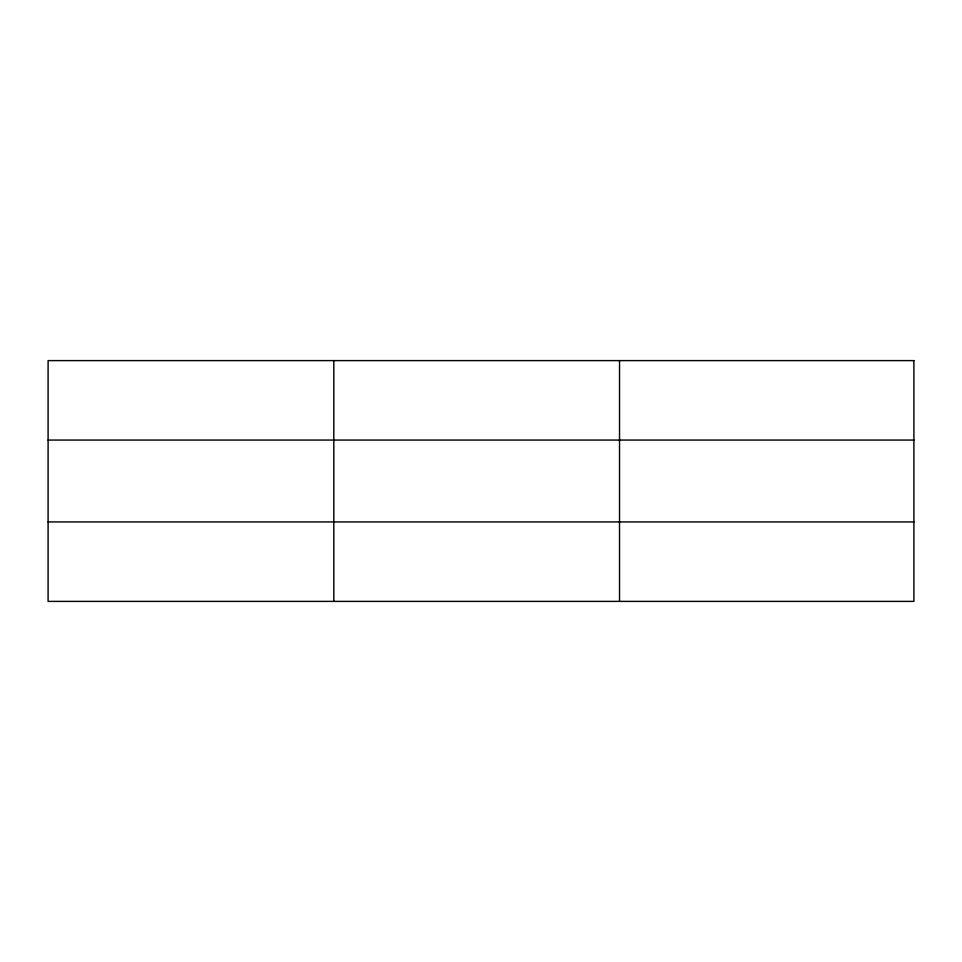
<?xml version="1.0" encoding="UTF-8"?>
<svg xmlns="http://www.w3.org/2000/svg" width="962" height="962" viewBox="0 0 962 962"><rect width="100%" height="100%" fill="white"/><g stroke="black" fill="none" stroke-linecap="round" stroke-linejoin="round"><path stroke-width="1.44" d="M333.814 601.394L333.814 360.606M619.528 601.394L619.528 360.606M48.1 440.067L913.9 440.067M48.1 521.933L913.9 521.933M913.9 360.606L913.9 601.394L48.1 601.394L48.1 360.606L913.9 360.606"/></g></svg>
